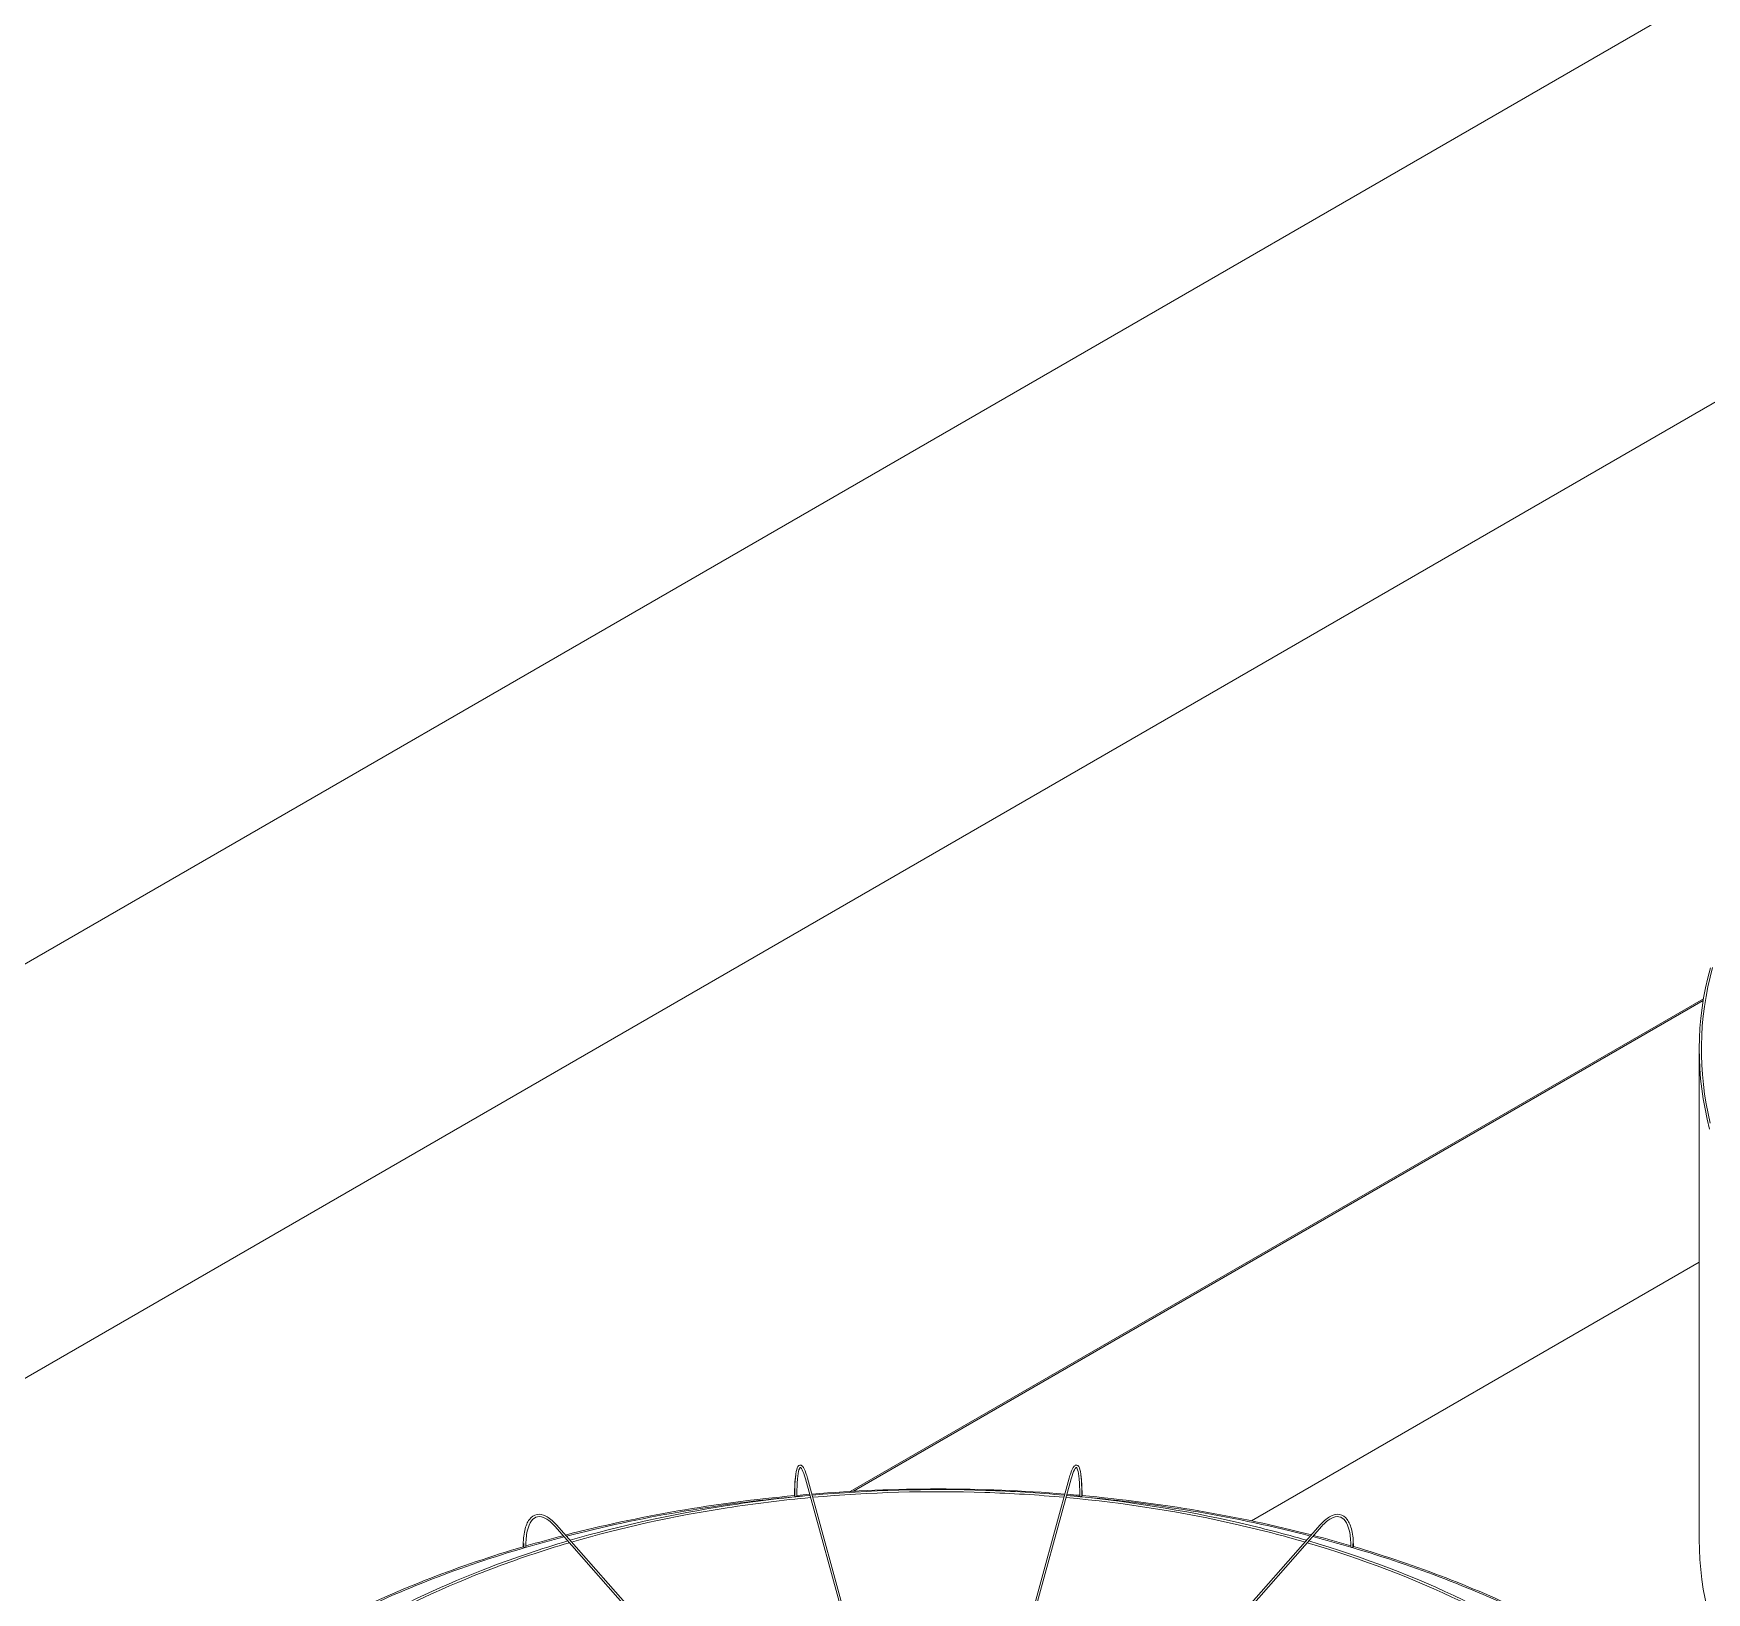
# Model space of a CAD drawing. Header units: millimetres. Extents: x -312439 to 477422, y -331570 to 212570.
# Drawn here: x 396393.6 to 396874.3, y 94180 to 94627.9 of the extents above; entities that cross this region are included whole.
import ezdxf

# ---------------------------------------------------------------- set-up
doc = ezdxf.new("R2010")
doc.units = ezdxf.units.MM

msp = doc.modelspace()

# ---------------------------------------------------------------- linework, layer by layer
at = {"color": 0, "linetype": 'Continuous', "lineweight": 0, "extrusion": (8.40036e-17, 0.816497, 0.57735)}
for p, q in [((397721.378, 95009.612), (395796.694, 93898.395)), ((397400.888, 94943.598), (395745.156, 93987.661)), ((396873.465, 94350.633), (396628.286, 94209.079)), ((396629.244, 94209.132), (396873.373, 94350.08)), ((396872.232, 94195.23), (396872.232, 94335.97)), ((396872.232, 94274.912), (396743.557, 94200.621)), ((396648.981, 94090.255), (396615.388, 94212.71)), ((396649.6, 94090.315), (396615.979, 94212.872)), ((396691.171, 94212.872), (396657.55, 94090.315)), ((396658.168, 94090.255), (396691.761, 94212.71)), ((396640.88, 94088.59), (396543.38, 94199.068)), ((396543.839, 94199.473), (396641.521, 94088.789)), ((396665.629, 94088.789), (396763.31, 94199.473)), ((396666.27, 94088.59), (396763.769, 94199.068))]:
    msp.add_line(p, q, dxfattribs=at)
at = {"color": 0, "linetype": 'Continuous', "lineweight": 0}
for centre, major_axis, ratio, start_param, end_param in [((397134.457, 94335.97), (-262.225, 0), 0.5773503, 6.126925, 6.4343205), ((397134.457, 94335.97), (-261.613, 0), 0.5773503, 6.1262297, 6.4235661), ((396653.683, 94058.395), (-262.225, 0), 0.5773503, 4.8709744, 5.1337903), ((396612.578, 94207.902), (0.306, 0), 0.5773503, 3.1415927, 3.7072911), ((396612.626, 94207.728), (0.306, 0.001), 0.5647458, 4.867786, 6.2831853), ((396653.683, 94058.395), (-261.613, 0), 0.5773503, 4.8601846, 4.8693633), ((396653.683, 94058.395), (-262.225, 0), 0.5773503, 4.8542575, 4.8684283), ((396653.683, 94058.395), (-262.225, 0), 0.5773503, 4.5737285, 4.8518651), ((396653.683, 94058.395), (-261.613, 0), 0.5773503, 4.556469, 4.5713736), ((396653.683, 94058.395), (-262.225, 0), 0.5773503, 4.5571855, 4.5713361), ((396694.524, 94207.728), (0.306, -0.001), 0.5647458, 3.1415927, 4.5569919), ((396694.572, 94207.902), (0.306, 0), 0.5773503, 5.7174869, 6.2831853), ((396653.683, 94058.395), (-262.225, 0), 0.5773503, 4.2917243, 4.5546375), ((396653.683, 94058.395), (-261.613, 0), 0.5773503, 4.8702538, 5.1336735), ((396612.626, 94207.728), (0.306, 0.001), 0.5647458, 3.2969897, 4.867786), ((396694.524, 94207.728), (0.306, -0.001), 0.5647458, 4.5569919, 6.1277883), ((396653.683, 94058.395), (-261.613, 0), 0.5773503, 4.2918428, 4.5551023), ((396653.683, 94058.395), (-261.613, 0), 0.5773503, 5.1364588, 5.1836819), ((396653.683, 94058.395), (-262.225, 0), 0.5773503, 5.1365691, 5.1818933), ((396653.683, 94058.395), (-261.613, 0), 0.5773503, 4.242585, 4.2890574), ((396653.683, 94058.395), (-262.225, 0), 0.5773503, 4.2438111, 4.2889455), ((397134.457, 94195.23), (262.225, 0), 0.5773503, 3.1415927, 5.4977871), ((396653.683, 94058.395), (-262.225, 0), 0.5773503, 5.1849758, 5.420347), ((396653.683, 94058.395), (-261.613, 0), 0.5773503, 5.183912, 5.4201653), ((396534.597, 94193.273), (0.306, 0), 0.5773503, 3.1415927, 4.134446), ((396534.736, 94193.116), (0.306, 0.003), 0.5659728, 3.6079382, 5.1787345), ((396534.736, 94193.116), (0.306, 0.003), 0.5659728, 5.1787345, 6.2831853), ((396772.414, 94193.116), (0.306, -0.003), 0.5659728, 3.1415927, 4.2460434), ((396772.414, 94193.116), (0.306, -0.003), 0.5659728, 4.2460434, 5.8168397), ((396653.683, 94058.395), (-261.613, 0), 0.5773503, 4.0051997, 4.2408431), ((396772.553, 94193.273), (0.306, 0), 0.5773503, 5.290332, 6.2831853), ((396653.683, 94058.395), (-262.225, 0), 0.5773503, 4.0050166, 4.2406095)]:
    msp.add_ellipse(centre, major_axis=major_axis, ratio=ratio, start_param=start_param, end_param=end_param, dxfattribs=at)
for points, knots in [([(396612.271, 94207.902), (396612.271, 94209.606), (396612.323, 94211.123), (396612.526, 94213.641), (396612.675, 94214.64), (396613.077, 94216.062), (396613.303, 94216.578), (396614.088, 94216.693), (396614.336, 94216.545), (396614.887, 94215.96), (396615.195, 94215.305), (396615.674, 94213.924), (396615.827, 94213.426), (396615.979, 94212.872)], [4.712389, 4.712389, 4.712389, 4.712389, 5.0265482, 5.0265482, 5.3407075, 5.3407075, 5.6548668, 5.6548668, 5.8236028, 5.8236028, 6.1377621, 6.1377621, 6.2831853, 6.2831853, 6.2831853, 6.2831853]), ([(396612.653, 94214.038), (396612.644, 94213.977), (396612.635, 94213.916), (396612.483, 94212.829), (396612.389, 94211.525), (396612.326, 94209.288), (396612.317, 94208.527), (396612.319, 94207.727)], [1.10131175, 1.10131175, 1.10131175, 1.10131175, 1.12076762, 1.12076762, 1.43803566, 1.43803566, 1.5863026, 1.5863026, 1.5863026, 1.5863026]), ([(396615.388, 94212.71), (396615.07, 94213.87), (396614.751, 94214.762), (396614.194, 94215.843), (396613.945, 94215.992), (396613.919, 94215.992), (396613.714, 94215.844), (396613.362, 94214.679), (396613.217, 94213.829), (396613.007, 94211.585), (396612.945, 94210.155), (396612.932, 94208.267), (396612.931, 94208), (396612.932, 94207.728)], [0, 0, 0, 0, 0.3152669, 0.3152669, 0.6094726, 0.6094726, 0.9267406, 0.9267406, 1.2208373, 1.2208373, 1.5356304, 1.5356304, 1.5863402, 1.5863402, 1.5863402, 1.5863402]), ([(396694.878, 94207.902), (396694.878, 94209.606), (396694.827, 94211.123), (396694.624, 94213.641), (396694.474, 94214.64), (396694.073, 94216.062), (396693.847, 94216.578), (396693.062, 94216.693), (396692.813, 94216.545), (396692.262, 94215.96), (396691.955, 94215.305), (396691.475, 94213.924), (396691.323, 94213.426), (396691.171, 94212.872)], [4.712389, 4.712389, 4.712389, 4.712389, 5.0265482, 5.0265482, 5.3407075, 5.3407075, 5.6548668, 5.6548668, 5.8236028, 5.8236028, 6.1377621, 6.1377621, 6.2831853, 6.2831853, 6.2831853, 6.2831853]), ([(396691.761, 94212.71), (396692.08, 94213.87), (396692.399, 94214.762), (396692.955, 94215.843), (396693.204, 94215.992), (396693.231, 94215.992), (396693.436, 94215.844), (396693.788, 94214.679), (396693.932, 94213.829), (396694.143, 94211.585), (396694.205, 94210.155), (396694.218, 94208.267), (396694.219, 94208), (396694.218, 94207.728)], [0, 0, 0, 0, 0.3152669, 0.3152669, 0.6094726, 0.6094726, 0.9267406, 0.9267406, 1.2208373, 1.2208373, 1.5356304, 1.5356304, 1.5863402, 1.5863402, 1.5863402, 1.5863402]), ([(396694.496, 94214.038), (396694.505, 94213.977), (396694.514, 94213.916), (396694.666, 94212.829), (396694.761, 94211.525), (396694.824, 94209.288), (396694.833, 94208.527), (396694.83, 94207.727)], [1.10131175, 1.10131175, 1.10131175, 1.10131175, 1.12076762, 1.12076762, 1.43803566, 1.43803566, 1.5863026, 1.5863026, 1.5863026, 1.5863026]), ([(396616.698, 94207.935), (396608.691, 94207.198), (396600.751, 94206.221), (396577.324, 94202.596), (396562.162, 94199.248), (396547.755, 94195.036)], [5.65586592, 5.65586592, 5.65586592, 5.65586592, 5.75969853, 5.75969853, 5.96646224, 5.96646224, 5.96646224, 5.96646224]), ([(396689.832, 94207.992), (396682.337, 94208.67), (396674.786, 94209.137), (396650.558, 94209.953), (396633.8, 94209.483), (396617.318, 94207.992)], [5.342386, 5.342386, 5.342386, 5.342386, 5.43953692, 5.43953692, 5.65318828, 5.65318828, 5.65318828, 5.65318828]), ([(396689.667, 94207.392), (396682.149, 94208.07), (396674.574, 94208.536), (396650.455, 94209.335), (396633.833, 94208.866), (396617.482, 94207.392)], [5.34285963, 5.34285963, 5.34285963, 5.34285963, 5.44045758, 5.44045758, 5.65271466, 5.65271466, 5.65271466, 5.65271466]), ([(396759.395, 94195.036), (396753.107, 94196.874), (396746.675, 94198.548), (396724.136, 94203.722), (396707.444, 94206.372), (396690.452, 94207.935)], [5.02911205, 5.02911205, 5.02911205, 5.02911205, 5.11935362, 5.11935362, 5.33970837, 5.33970837, 5.33970837, 5.33970837]), ([(396616.863, 94207.335), (396608.785, 94206.594), (396600.776, 94205.608), (396577.455, 94201.99), (396562.459, 94198.683), (396548.203, 94194.529)], [5.65539644, 5.65539644, 5.65539644, 5.65539644, 5.76029586, 5.76029586, 5.96514032, 5.96514032, 5.96514032, 5.96514032]), ([(396758.947, 94194.529), (396752.669, 94196.358), (396746.248, 94198.024), (396723.798, 94203.158), (396707.191, 94205.784), (396690.287, 94207.335)], [5.03043397, 5.03043397, 5.03043397, 5.03043397, 5.12064091, 5.12064091, 5.34017784, 5.34017784, 5.34017784, 5.34017784]), ([(396534.29, 94193.273), (396534.29, 94194.989), (396534.441, 94196.538), (396535.037, 94199.164), (396535.482, 94200.242), (396536.663, 94201.827), (396537.412, 94202.332), (396539.052, 94202.617), (396539.911, 94202.444), (396541.725, 94201.523), (396542.689, 94200.737), (396543.714, 94199.615), (396543.776, 94199.545), (396543.839, 94199.473)], [4.712389, 4.712389, 4.712389, 4.712389, 5.0265482, 5.0265482, 5.3407075, 5.3407075, 5.6548668, 5.6548668, 5.9484515, 5.9484515, 6.2626108, 6.2626108, 6.2831853, 6.2831853, 6.2831853, 6.2831853]), ([(396543.38, 94199.068), (396542.466, 94200.104), (396541.558, 94200.87), (396539.875, 94201.792), (396539.109, 94201.948), (396537.768, 94201.713), (396537.171, 94201.319), (396536.144, 94199.92), (396535.727, 94198.915), (396535.175, 94196.412), (396535.035, 94194.922), (396535.041, 94193.215), (396535.041, 94193.167), (396535.042, 94193.119)], [0, 0, 0, 0, 0.3146448, 0.3146448, 0.6289116, 0.6289116, 0.9461796, 0.9461796, 1.2634477, 1.2634477, 1.5772832, 1.5772832, 1.5863402, 1.5863402, 1.5863402, 1.5863402]), ([(396772.859, 94193.273), (396772.859, 94194.989), (396772.709, 94196.538), (396772.112, 94199.164), (396771.668, 94200.242), (396770.487, 94201.827), (396769.738, 94202.332), (396768.098, 94202.617), (396767.238, 94202.444), (396765.425, 94201.523), (396764.46, 94200.737), (396763.436, 94199.615), (396763.373, 94199.545), (396763.31, 94199.473)], [4.712389, 4.712389, 4.712389, 4.712389, 5.0265482, 5.0265482, 5.3407075, 5.3407075, 5.6548668, 5.6548668, 5.9484515, 5.9484515, 6.2626108, 6.2626108, 6.2831853, 6.2831853, 6.2831853, 6.2831853]), ([(396763.769, 94199.068), (396764.684, 94200.104), (396765.592, 94200.87), (396767.275, 94201.792), (396768.04, 94201.948), (396769.382, 94201.713), (396769.979, 94201.319), (396771.006, 94199.92), (396771.423, 94198.915), (396771.975, 94196.412), (396772.115, 94194.922), (396772.109, 94193.215), (396772.108, 94193.167), (396772.108, 94193.119)], [0, 0, 0, 0, 0.3146448, 0.3146448, 0.6289116, 0.6289116, 0.9461796, 0.9461796, 1.2634477, 1.2634477, 1.5772832, 1.5772832, 1.5863402, 1.5863402, 1.5863402, 1.5863402]), ([(396547.106, 94194.846), (396539.433, 94192.586), (396531.975, 94190.081), (396511.743, 94182.393), (396499.566, 94176.685), (396488.489, 94170.334)], [5.96956861, 5.96956861, 5.96956861, 5.96956861, 6.07987049, 6.07987049, 6.27966483, 6.27966483, 6.27966483, 6.27966483]), ([(396547.554, 94194.339), (396539.78, 94192.057), (396532.229, 94189.523), (396512.078, 94181.862), (396500.052, 94176.234), (396489.102, 94169.98)], [5.96825255, 5.96825255, 5.96825255, 5.96825255, 6.08012371, 6.08012371, 6.27780239, 6.27780239, 6.27780239, 6.27780239]), ([(396534.439, 94194.128), (396534.433, 94193.924), (396534.43, 94193.717), (396534.428, 94193.378), (396534.428, 94193.247), (396534.429, 94193.115)], [7.805980691, 7.805980691, 7.805980691, 7.805980691, 7.845140151, 7.845140151, 7.869416781, 7.869416781, 7.869416781, 7.869416781]), ([(396818.047, 94169.98), (396813.445, 94172.608), (396808.653, 94175.127), (396790.154, 94184.067), (396775.331, 94189.719), (396759.596, 94194.339)], [4.71777189, 4.71777189, 4.71777189, 4.71777189, 4.80086127, 4.80086127, 5.02732174, 5.02732174, 5.02732174, 5.02732174]), ([(396818.661, 94170.334), (396814.047, 94172.979), (396809.242, 94175.514), (396790.693, 94184.509), (396775.826, 94190.197), (396760.043, 94194.846)], [4.71590946, 4.71590946, 4.71590946, 4.71590946, 4.79913358, 4.79913358, 5.02600568, 5.02600568, 5.02600568, 5.02600568]), ([(396772.711, 94194.128), (396772.717, 94193.924), (396772.72, 94193.717), (396772.722, 94193.378), (396772.721, 94193.247), (396772.72, 94193.115)], [7.805980691, 7.805980691, 7.805980691, 7.805980691, 7.845140151, 7.845140151, 7.869416781, 7.869416781, 7.869416781, 7.869416781])]:
    msp.add_open_spline(points, degree=3, knots=knots, dxfattribs=at)

doc.saveas('drawing.dxf')
